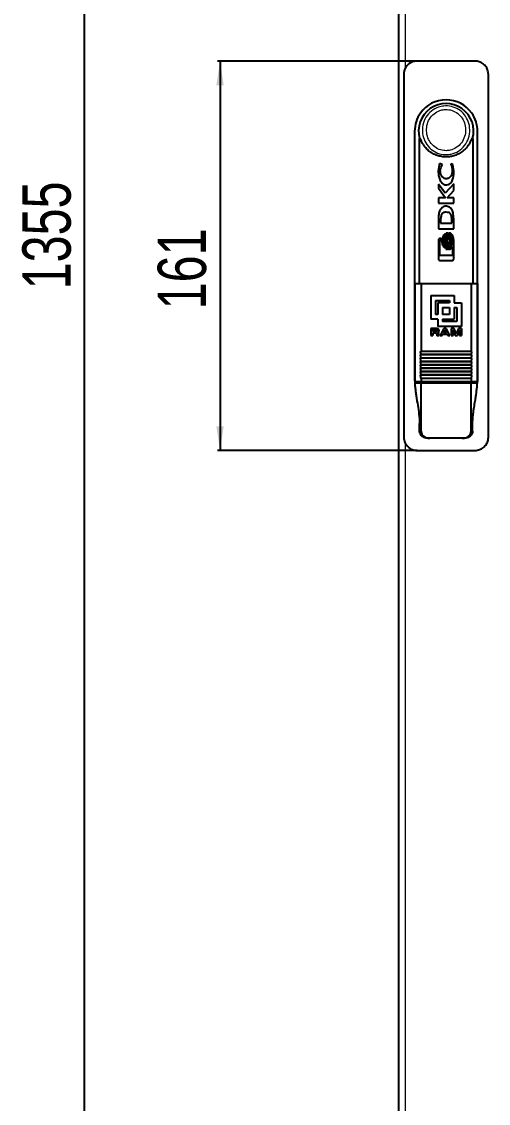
# Model space of a CAD drawing. Header units: millimetres. Extents: x -321 to 1498, y -588 to 1043.
# Drawn here: x -320.6 to -127.5, y -140.8 to 306.5 of the extents above; entities that cross this region are included whole.
import ezdxf

# ---------------------------------------------------------------- set-up
doc = ezdxf.new("R2010")
doc.units = ezdxf.units.MM
doc.layers.add('FORMAT', color=7, linetype='Continuous')
doc.styles.add('SLDTEXTSTYLE0', font='TXT', dxfattribs={"width": 0.75})
doc.dimstyles.new('SLDDIMSTYLE0', dxfattribs={"dimtxt": 20, "dimasz": 10, "dimexe": 0, "dimexo": 0.0625, "dimgap": 5, "dimtad": 2, "dimdec": 1, "dimrnd": 1e-09, "dimzin": 12, "dimdsep": 46, "dimtxsty": 'SLDTEXTSTYLE0', "dimsah": 1, "dimcen": 0.09, "dimadec": 0, "dimazin": 3, "dimtfac": 1, "dimtofl": 0, "dimtmove": 0, "dimatfit": 3, "dimfxl": 0, "dimfrac": 2, "dimtolj": 1, "dimtzin": 12, "dimarcsym": 0})

# ---------------------------------------------------------------- blocks, each defined once
blk = doc.blocks.new('_D_1')
at = {"layer": 'FORMAT'}
for p, q in [((-164.48, 887.22), (-295.48, 887.22)), ((-294.48, -467.78), (-294.48, 887.22)), ((-164.48, -467.78), (-295.48, -467.78))]:
    blk.add_line(p, q, dxfattribs=at)
for points in [[(-294.48, 887.22), (-296.02, 877.22), (-292.94, 877.22)], [(-294.48, -467.78), (-292.94, -457.78), (-296.02, -457.78)]]:
    blk.add_solid(points, dxfattribs=at)
at = {"layer": 'FORMAT', "insert": (-320.26, 195.82), "char_height": 20, "attachment_point": 1, "rotation": 90, "style": 'SLDTEXTSTYLE0'}
blk.add_mtext('1355', dxfattribs=at)
blk = doc.blocks.new('_D_2')
at = {"layer": 'FORMAT'}
for p, q in [((-156.98, 290.22), (-239.48, 290.22)), ((-238.48, 290.22), (-238.48, 129.22)), ((-156.98, 129.22), (-239.48, 129.22))]:
    blk.add_line(p, q, dxfattribs=at)
for points in [[(-238.48, 290.22), (-240.02, 280.22), (-236.94, 280.22)], [(-238.48, 129.22), (-236.94, 139.22), (-240.02, 139.22)]]:
    blk.add_solid(points, dxfattribs=at)
at = {"layer": 'FORMAT', "insert": (-264.26, 187.56), "char_height": 20, "attachment_point": 1, "rotation": 90, "style": 'SLDTEXTSTYLE0'}
blk.add_mtext('161', dxfattribs=at)

msp = doc.modelspace()

# ---------------------------------------------------------------- linework, layer by layer
at = {"color": 7, "linetype": 'Continuous', "lineweight": 25}
for p, q in [((-164.47, -467.78), (-164.47, 887.22)), ((-132.97, 290.22), (-156.97, 290.22)), ((-162.47, 284.72), (-162.47, 134.72)), ((-127.47, 134.72), (-127.47, 284.72)), ((-157.97, 261.22), (-157.97, 158.22)), ((-131.97, 158.22), (-131.97, 261.22)), ((-155.97, 198.22), (-155.97, 258.22)), ((-155.97, 258.22), (-155.97, 258.22)), ((-133.98, 258.22), (-133.97, 258.22)), ((-133.97, 258.22), (-133.97, 198.22)), ((-147.67, 247.9), (-148.2, 244.74)), ((-146.59, 247.52), (-147.67, 247.9)), ((-146.59, 247.23), (-146.59, 247.52)), ((-142.19, 247.5), (-142.99, 247.78)), ((-142.99, 247.78), (-142.99, 247.55)), ((-141.75, 244.72), (-142.19, 247.5)), ((-145.33, 235.56), (-148.12, 239.35)), ((-148.12, 239.35), (-148.12, 237.66)), ((-148.12, 237.66), (-145.16, 233.67)), ((-141.83, 239.44), (-145.33, 235.56)), ((-141.83, 236.7), (-141.83, 239.44)), ((-145.16, 233.67), (-148.12, 233.67)), ((-148.12, 233.67), (-148.12, 231.44)), ((-144.47, 233.67), (-141.83, 236.7)), ((-141.83, 233.67), (-144.47, 233.67)), ((-141.83, 231.44), (-141.83, 233.67)), ((-148.12, 231.44), (-141.83, 231.44)), ((-148.11, 225.04), (-148.11, 220.81)), ((-147.16, 225.7), (-147.24, 224.73)), ((-147.24, 224.73), (-147.24, 223.17)), ((-142.6, 223.17), (-142.6, 224.59)), ((-141.85, 225.86), (-142.03, 227.48)), ((-141.82, 224.86), (-141.85, 225.86)), ((-141.82, 224.84), (-141.82, 224.86)), ((-141.82, 224.82), (-141.82, 224.84)), ((-141.82, 220.81), (-141.82, 224.82)), ((-148.11, 220.81), (-141.82, 220.81)), ((-147.24, 223.17), (-142.6, 223.17)), ((-148.12, 216.22), (-148.12, 208.37)), ((-147.61, 209.84), (-147.61, 216.08)), ((-147.61, 216.08), (-147.03, 216.08)), ((-147.03, 216.87), (-147.46, 216.87)), ((-147.03, 216.08), (-147.03, 216.87)), ((-145.01, 218.58), (-145.24, 218.72)), ((-144.27, 219.1), (-144.95, 219.1)), ((-144.64, 218.17), (-144.87, 218.46)), ((-144.53, 215.8), (-144.26, 217.36)), ((-144.25, 214.23), (-144.53, 215.8)), ((-144.26, 217.36), (-144.49, 217.93)), ((-143.18, 219.1), (-143.88, 219.1)), ((-141.83, 208.37), (-141.83, 216.22)), ((-145.3, 212.91), (-145.03, 213.04)), ((-145.1, 212.44), (-144.43, 212.44)), ((-144.88, 213.16), (-144.64, 213.43)), ((-144.49, 213.67), (-144.25, 214.23)), ((-144.03, 212.44), (-143.33, 212.44)), ((-142.32, 213.52), (-142.32, 209.84)), ((-142.32, 209.84), (-147.61, 209.84)), ((-147.46, 207.72), (-142.49, 207.72)), ((-157.94, 198.22), (-157.94, 157.72)), ((-157.94, 198.22), (-155.32, 198.22)), ((-155.32, 198.22), (-134.63, 198.22)), ((-155.32, 198.22), (-155.32, 170.22)), ((-134.63, 198.22), (-134.63, 170.22)), ((-134.63, 198.22), (-132.01, 198.22)), ((-132.01, 198.22), (-132.01, 157.72)), ((-151.32, 193.22), (-141.56, 193.22)), ((-151.32, 193.22), (-151.32, 183.46)), ((-141.56, 193.22), (-141.56, 190.3)), ((-149.37, 191.27), (-149.37, 185.42)), ((-149.37, 191.27), (-143.51, 191.27)), ((-143.51, 190.3), (-148.39, 190.3)), ((-148.39, 190.3), (-148.39, 185.42)), ((-146.44, 188.34), (-146.44, 185.42)), ((-146.44, 188.34), (-143.51, 188.34)), ((-143.51, 191.27), (-143.51, 190.3)), ((-143.51, 188.34), (-143.51, 185.42)), ((-141.56, 190.3), (-138.63, 190.3)), ((-141.56, 188.34), (-141.56, 183.46)), ((-141.56, 188.34), (-140.58, 188.34)), ((-140.58, 188.34), (-140.58, 182.49)), ((-138.63, 190.3), (-138.63, 180.53)), ((-148.39, 183.46), (-151.32, 183.46)), ((-148.39, 185.42), (-149.37, 185.42)), ((-148.39, 183.46), (-148.39, 180.53)), ((-143.51, 185.42), (-146.44, 185.42)), ((-146.44, 183.46), (-146.44, 182.49)), ((-146.44, 183.46), (-141.56, 183.46)), ((-149.25, 179.66), (-151.31, 179.66)), ((-151.31, 179.66), (-151.31, 176.69)), ((-150.44, 179.17), (-150.44, 178.37)), ((-150.44, 179.17), (-149.37, 179.17)), ((-138.63, 180.53), (-148.39, 180.53)), ((-145.94, 179.66), (-147.47, 176.69)), ((-140.58, 182.49), (-146.44, 182.49)), ((-146.02, 177.8), (-145.42, 179.06)), ((-144.91, 179.66), (-145.94, 179.66)), ((-145.42, 179.06), (-144.82, 177.8)), ((-143.36, 176.69), (-144.91, 179.66)), ((-141.59, 179.66), (-142.9, 179.66)), ((-142.9, 179.66), (-142.9, 176.69)), ((-142.06, 179.09), (-142.06, 176.69)), ((-142.06, 179.09), (-141.19, 176.69)), ((-140.73, 177.4), (-141.59, 179.66)), ((-139.88, 179.66), (-140.73, 177.4)), ((-140.27, 176.69), (-139.4, 179.09)), ((-138.56, 179.66), (-139.88, 179.66)), ((-139.4, 179.09), (-139.4, 176.69)), ((-138.56, 179.66), (-138.56, 176.69)), ((-151.31, 176.69), (-150.44, 176.69)), ((-149.41, 178.37), (-150.44, 178.37)), ((-150.44, 177.87), (-150.44, 176.69)), ((-150.44, 177.87), (-149.51, 177.87)), ((-148.88, 177.39), (-148.86, 177.07)), ((-148.73, 176.69), (-147.77, 176.69)), ((-147.94, 177.13), (-147.96, 177.48)), ((-147.94, 177.13), (-147.94, 177.11)), ((-147.77, 176.78), (-147.77, 176.69)), ((-147.47, 176.69), (-146.54, 176.69)), ((-146.54, 176.69), (-146.25, 177.3)), ((-146.25, 177.3), (-144.58, 177.3)), ((-144.82, 177.8), (-146.02, 177.8)), ((-144.58, 177.3), (-144.29, 176.69)), ((-144.29, 176.69), (-143.36, 176.69)), ((-142.9, 176.69), (-142.06, 176.69)), ((-141.19, 176.69), (-140.27, 176.69)), ((-139.4, 176.69), (-138.56, 176.69)), ((-155.57, 170.12), (-155.37, 170.12)), ((-134.58, 170.12), (-155.37, 170.12)), ((-134.58, 170.12), (-134.37, 170.12)), ((-134.58, 168.72), (-155.37, 168.72)), ((-134.58, 167.32), (-155.37, 167.32)), ((-134.58, 165.92), (-155.37, 165.92)), ((-134.58, 164.52), (-155.37, 164.52)), ((-134.58, 163.12), (-155.37, 163.12)), ((-134.58, 161.72), (-155.37, 161.72)), ((-157.94, 157.72), (-155.32, 157.72)), ((-157.94, 157.22), (-155.32, 157.22)), ((-155.97, 157.22), (-155.97, 157.72)), ((-134.58, 160.32), (-155.37, 160.32)), ((-155.32, 159.02), (-155.32, 157.72)), ((-155.32, 157.72), (-134.63, 157.72)), ((-155.32, 137.22), (-155.32, 157.22)), ((-155.32, 157.22), (-134.63, 157.22)), ((-134.63, 159.02), (-134.63, 157.72)), ((-134.63, 157.72), (-132.01, 157.72)), ((-134.63, 137.22), (-134.63, 157.22)), ((-134.63, 157.22), (-132.01, 157.22)), ((-133.97, 157.72), (-133.97, 157.22)), ((-155.93, 137.22), (-155.93, 140.31)), ((-134.01, 137.22), (-134.01, 140.31)), ((-151.7, 134.22), (-152.64, 134.22)), ((-138.25, 134.22), (-151.7, 134.22)), ((-137.31, 134.22), (-138.25, 134.22)), ((-156.97, 129.22), (-132.97, 129.22))]:
    msp.add_line(p, q, dxfattribs=at)
at = {"color": 8, "linetype": 'Continuous', "lineweight": 18}
for p, q in [((-161.87, 884.62), (-161.87, 287.19)), ((-155.32, 170.22), (-134.63, 170.22)), ((-155.93, 137.22), (-155.32, 137.22)), ((-134.63, 137.22), (-134.01, 137.22)), ((-161.87, 132.24), (-161.87, -465.18))]:
    msp.add_line(p, q, dxfattribs=at)
at = {"color": 7, "linetype": 'Continuous', "lineweight": 25}
for centre, radius, start, end in [((-144.97, 261.22), 13, 35.3944, 144.6056), ((-144.97, 261.22), 13, 144.6056, 180), ((-144.97, 261.22), 11.4, 344.7449, 195.2575), ((-144.97, 261.22), 13, 0, 35.3944), ((-144.97, 158.22), 13, 180, 184.4117), ((-144.97, 158.22), 13, 355.5883, 0)]:
    msp.add_arc(centre, radius, start, end, dxfattribs=at)
for points, knots in [([(-156.97, 290.22), (-157.05, 290.22), (-157.28, 290.22), (-157.66, 290.19), (-158.12, 290.11), (-158.5, 290.01), (-158.91, 289.88), (-159.33, 289.7), (-159.81, 289.45), (-160.16, 289.21), (-160.56, 288.9), (-161, 288.5), (-161.39, 288.02), (-161.73, 287.5), (-162.02, 286.95), (-162.23, 286.37), (-162.37, 285.84), (-162.45, 285.33), (-162.47, 284.93), (-162.47, 284.72)], [0, 0, 0, 0, 0.026424, 0.079552, 0.133251, 0.187532, 0.214832, 0.284406, 0.346388, 0.402337, 0.429637, 0.5244, 0.60697, 0.644371, 0.739133, 0.821703, 0.859104, 0.929309, 1, 1, 1, 1]), ([(-127.47, 284.72), (-127.49, 285.03), (-127.52, 285.65), (-127.76, 286.54), (-128.14, 287.4), (-128.65, 288.17), (-129.3, 288.85), (-130.04, 289.4), (-130.87, 289.83), (-131.65, 290.08), (-132.36, 290.2), (-132.77, 290.22), (-132.97, 290.22)], [0, 0, 0, 0, 0.105841, 0.214751, 0.320592, 0.429503, 0.535345, 0.644257, 0.7501, 0.859012, 0.929074, 1, 1, 1, 1]), ([(-133.98, 258.22), (-134.01, 258.13), (-134.08, 257.95), (-134.22, 257.92), (-134.34, 257.94), (-134.39, 258.01), (-134.41, 258), (-134.44, 257.96), (-134.52, 257.82), (-134.69, 257.45), (-134.94, 256.86), (-135.39, 255.97), (-136.08, 254.92), (-137.13, 253.71), (-138.45, 252.6), (-140.03, 251.68), (-141.76, 251.01), (-143.58, 250.63), (-145.47, 250.56), (-147.34, 250.79), (-149.16, 251.34), (-150.84, 252.17), (-152.37, 253.29), (-153.52, 254.48), (-154.37, 255.66), (-154.87, 256.56), (-155.2, 257.31), (-155.38, 257.72), (-155.49, 257.93), (-155.52, 257.98), (-155.54, 258.01), (-155.57, 257.99), (-155.66, 257.92), (-155.78, 257.91), (-155.9, 258.01), (-155.95, 258.15), (-155.97, 258.22)], [0, 0, 0, 0, 0.029866, 0.060771, 0.080581, 0.084244, 0.085862, 0.08847, 0.091879, 0.103764, 0.126235, 0.148889, 0.193609, 0.239219, 0.292874, 0.34803, 0.402686, 0.458886, 0.514249, 0.571205, 0.626758, 0.683939, 0.739166, 0.796042, 0.832708, 0.869862, 0.888172, 0.906854, 0.910284, 0.912985, 0.914825, 0.916689, 0.924521, 0.95598, 0.977796, 1, 1, 1, 1]), ([(-147.38, 244.8), (-147.35, 245.24), (-147.28, 246.11), (-146.82, 246.86), (-146.59, 247.23)], [0, 0, 0, 0, 0.500963, 1, 1, 1, 1]), ([(-142.99, 247.55), (-142.82, 247.1), (-142.49, 246.22), (-142.45, 245.27), (-142.43, 244.8)], [0, 0, 0, 0, 0.500084, 1, 1, 1, 1]), ([(-148.2, 244.74), (-148.17, 244.15), (-148.12, 242.97), (-147.62, 241.26), (-146.88, 239.95), (-146.05, 239.3), (-145.5, 239.07), (-145.2, 239.05), (-145.05, 239.03)], [0, 0, 0, 0, 0.250282, 0.499393, 0.748791, 0.874699, 0.937286, 1, 1, 1, 1]), ([(-144.9, 241.54), (-145.09, 241.56), (-145.47, 241.59), (-145.98, 241.85), (-146.42, 242.2), (-146.9, 242.79), (-147.29, 243.67), (-147.35, 244.42), (-147.38, 244.8)], [0, 0, 0, 0, 0.124416, 0.248357, 0.373982, 0.500169, 0.7494, 1, 1, 1, 1]), ([(-145.05, 239.03), (-144.75, 239.06), (-144.13, 239.12), (-143.31, 239.58), (-142.69, 240.28), (-142.14, 241.38), (-141.8, 242.89), (-141.77, 244.11), (-141.75, 244.72)], [0, 0, 0, 0, 0.125262, 0.250124, 0.375384, 0.500707, 0.750322, 1, 1, 1, 1]), ([(-142.43, 244.8), (-142.46, 244.42), (-142.51, 243.67), (-142.91, 242.8), (-143.38, 242.21), (-143.82, 241.85), (-144.34, 241.59), (-144.71, 241.56), (-144.9, 241.54)], [0, 0, 0, 0, 0.249965, 0.497821, 0.623014, 0.748581, 0.874284, 1, 1, 1, 1]), ([(-147.46, 228.57), (-147.59, 228.3), (-147.85, 227.75), (-148.06, 226.55), (-148.09, 225.64), (-148.11, 225.04)], [0, 0, 0, 0, 0.249362, 0.499672, 1, 1, 1, 1]), ([(-142.03, 227.48), (-142.12, 227.78), (-142.3, 228.38), (-142.81, 229.17), (-143.5, 229.81), (-144.36, 230.21), (-145.31, 230.26), (-146.2, 229.94), (-146.94, 229.35), (-147.29, 228.83), (-147.46, 228.57)], [0, 0, 0, 0, 0.125557, 0.25014, 0.375477, 0.500068, 0.624419, 0.749377, 0.874071, 1, 1, 1, 1]), ([(-144.95, 227.72), (-145.24, 227.71), (-145.66, 227.7), (-146.2, 227.52), (-146.56, 227.28), (-146.8, 226.92), (-147.02, 226.4), (-147.1, 225.98), (-147.16, 225.7)], [0, 0, 0, 0, 0.249432, 0.37514, 0.499356, 0.623458, 0.749245, 1, 1, 1, 1]), ([(-142.6, 224.59), (-142.61, 224.97), (-142.63, 225.72), (-142.83, 226.67), (-143.31, 227.27), (-143.98, 227.67), (-144.57, 227.7), (-144.95, 227.72)], [0, 0, 0, 0, 0.248427, 0.497372, 0.622903, 0.74851, 1, 1, 1, 1]), ([(-147.46, 216.87), (-147.54, 216.86), (-147.72, 216.84), (-147.93, 216.69), (-148.06, 216.51), (-148.11, 216.35), (-148.12, 216.26), (-148.12, 216.22)], [0, 0, 0, 0, 0.249445, 0.498999, 0.74851, 0.873859, 1, 1, 1, 1]), ([(-145.24, 218.72), (-145.37, 218.66), (-145.63, 218.53), (-146.04, 218.12), (-146.4, 217.49), (-146.65, 216.66), (-146.68, 216.09), (-146.69, 215.8)], [0, 0, 0, 0, 0.1246, 0.248977, 0.500405, 0.749333, 1, 1, 1, 1]), ([(-146.69, 215.8), (-146.68, 215.52), (-146.65, 214.96), (-146.41, 214.14), (-146.07, 213.52), (-145.67, 213.1), (-145.42, 212.97), (-145.3, 212.91)], [0, 0, 0, 0, 0.2487307, 0.4973773, 0.750528, 0.8752331, 1, 1, 1, 1]), ([(-146.18, 215.8), (-146.13, 216.32), (-146.06, 217.1), (-145.61, 218.06), (-145.21, 218.4), (-145.01, 218.58)], [0, 0, 0, 0, 0.4989654, 0.749922, 1, 1, 1, 1]), ([(-145.03, 213.04), (-145.23, 213.21), (-145.62, 213.56), (-146.06, 214.51), (-146.13, 215.29), (-146.18, 215.8)], [0, 0, 0, 0, 0.249575, 0.500842, 1, 1, 1, 1]), ([(-144.87, 218.46), (-145.04, 218.28), (-145.38, 217.92), (-145.77, 217.02), (-145.84, 216.29), (-145.88, 215.8)], [0, 0, 0, 0, 0.2501927, 0.5001584, 1, 1, 1, 1]), ([(-145.88, 215.8), (-145.84, 215.32), (-145.77, 214.59), (-145.38, 213.69), (-145.05, 213.33), (-144.88, 213.16)], [0, 0, 0, 0, 0.499584, 0.749527, 1, 1, 1, 1]), ([(-145.37, 215.8), (-145.34, 216.22), (-145.3, 216.86), (-145, 217.66), (-144.76, 218), (-144.64, 218.17)], [0, 0, 0, 0, 0.50146, 0.750257, 1, 1, 1, 1]), ([(-144.64, 213.43), (-144.76, 213.6), (-145, 213.95), (-145.29, 214.75), (-145.34, 215.38), (-145.37, 215.8)], [0, 0, 0, 0, 0.2508953, 0.500775, 1, 1, 1, 1]), ([(-143.6, 215.8), (-143.65, 215.16), (-143.73, 214.18), (-144.24, 213.17), (-144.66, 212.66), (-144.95, 212.51), (-145.1, 212.44)], [0, 0, 0, 0, 0.497146, 0.748374, 0.87465, 1, 1, 1, 1]), ([(-144.49, 217.93), (-144.66, 217.59), (-144.99, 216.92), (-145.03, 216.18), (-145.04, 215.8)], [0, 0, 0, 0, 0.498433, 1, 1, 1, 1]), ([(-145.04, 215.8), (-145.03, 215.43), (-144.99, 214.68), (-144.65, 214.01), (-144.49, 213.67)], [0, 0, 0, 0, 0.501471, 1, 1, 1, 1]), ([(-144.95, 219.1), (-144.82, 219.01), (-144.56, 218.84), (-144.19, 218.33), (-143.72, 217.35), (-143.65, 216.42), (-143.6, 215.8)], [0, 0, 0, 0, 0.1256783, 0.2511395, 0.5015899, 1, 1, 1, 1]), ([(-144.43, 212.44), (-144.28, 212.51), (-143.99, 212.66), (-143.57, 213.16), (-143.06, 214.18), (-142.98, 215.15), (-142.93, 215.8)], [0, 0, 0, 0, 0.125292, 0.251009, 0.501049, 1, 1, 1, 1]), ([(-142.93, 215.8), (-142.98, 216.42), (-143.05, 217.35), (-143.51, 218.33), (-143.89, 218.83), (-144.14, 219.01), (-144.27, 219.1)], [0, 0, 0, 0, 0.496168, 0.747703, 0.874111, 1, 1, 1, 1]), ([(-142.54, 215.8), (-142.59, 215.16), (-142.66, 214.18), (-143.18, 213.17), (-143.6, 212.66), (-143.89, 212.51), (-144.03, 212.44)], [0, 0, 0, 0, 0.497154, 0.74838, 0.874653, 1, 1, 1, 1]), ([(-143.88, 219.1), (-143.75, 219.01), (-143.49, 218.84), (-143.12, 218.34), (-142.65, 217.35), (-142.58, 216.42), (-142.54, 215.8)], [0, 0, 0, 0, 0.125677, 0.251137, 0.501585, 1, 1, 1, 1]), ([(-141.83, 216.22), (-141.85, 216.49), (-141.9, 217.04), (-142.19, 217.81), (-142.52, 218.41), (-142.84, 218.86), (-143.07, 219.02), (-143.18, 219.1)], [0, 0, 0, 0, 0.249822, 0.49931, 0.748741, 0.874879, 1, 1, 1, 1]), ([(-143.33, 212.44), (-143.22, 212.49), (-142.99, 212.6), (-142.62, 212.96), (-142.44, 213.29), (-142.32, 213.52)], [0, 0, 0, 0, 0.248111, 0.495863, 1, 1, 1, 1]), ([(-148.12, 208.37), (-148.12, 208.33), (-148.11, 208.25), (-148.06, 208.08), (-147.94, 207.9), (-147.72, 207.75), (-147.54, 207.73), (-147.46, 207.72)], [0, 0, 0, 0, 0.125388, 0.250591, 0.500192, 0.749805, 1, 1, 1, 1]), ([(-142.49, 207.72), (-142.4, 207.73), (-142.23, 207.75), (-142.01, 207.9), (-141.89, 208.08), (-141.84, 208.24), (-141.83, 208.33), (-141.83, 208.37)], [0, 0, 0, 0, 0.249437, 0.498997, 0.748516, 0.87386, 1, 1, 1, 1]), ([(-149.37, 179.17), (-149.24, 179.16), (-149.05, 179.15), (-148.85, 179.05), (-148.77, 178.96), (-148.73, 178.86), (-148.73, 178.8), (-148.73, 178.77)], [0, 0, 0, 0, 0.464779, 0.639498, 0.766783, 0.894486, 1, 1, 1, 1]), ([(-147.85, 178.83), (-147.86, 178.92), (-147.87, 179.08), (-147.98, 179.29), (-148.17, 179.46), (-148.6, 179.64), (-148.98, 179.65), (-149.25, 179.66)], [0, 0, 0, 0, 0.149141, 0.264134, 0.378852, 0.560232, 1, 1, 1, 1]), ([(-149.51, 177.87), (-149.4, 177.87), (-149.24, 177.87), (-149.07, 177.81), (-148.98, 177.74), (-148.92, 177.64), (-148.89, 177.52), (-148.88, 177.43), (-148.88, 177.39)], [0, 0, 0, 0, 0.362307, 0.499762, 0.603895, 0.707751, 0.888159, 1, 1, 1, 1]), ([(-148.73, 178.77), (-148.73, 178.72), (-148.73, 178.65), (-148.79, 178.54), (-148.88, 178.46), (-149.09, 178.38), (-149.27, 178.37), (-149.41, 178.37)], [0, 0, 0, 0, 0.144848, 0.259554, 0.374146, 0.548842, 1, 1, 1, 1]), ([(-148.86, 177.07), (-148.86, 177.04), (-148.85, 176.97), (-148.83, 176.85), (-148.78, 176.75), (-148.74, 176.7), (-148.73, 176.69)], [0, 0, 0, 0, 0.2561394, 0.5126978, 0.9190221, 1, 1, 1, 1]), ([(-148.49, 178.13), (-148.38, 178.16), (-148.19, 178.21), (-147.99, 178.39), (-147.88, 178.58), (-147.85, 178.73), (-147.85, 178.81), (-147.85, 178.83)], [0, 0, 0, 0, 0.331473, 0.546481, 0.762526, 0.960277, 1, 1, 1, 1]), ([(-147.96, 177.48), (-147.97, 177.59), (-147.99, 177.75), (-148.1, 177.94), (-148.26, 178.06), (-148.4, 178.11), (-148.49, 178.13)], [0, 0, 0, 0, 0.336422, 0.52346, 0.710673, 1, 1, 1, 1]), ([(-147.77, 176.78), (-147.8, 176.8), (-147.85, 176.82), (-147.91, 176.9), (-147.94, 177), (-147.94, 177.08), (-147.94, 177.11)], [0, 0, 0, 0, 0.20263, 0.420406, 0.728008, 1, 1, 1, 1]), ([(-155.32, 168.82), (-155.36, 169.04), (-155.43, 169.36), (-155.51, 169.8), (-155.55, 170.02), (-155.57, 170.12)], [0, 0, 0, 0, 0.499993, 0.749996, 1, 1, 1, 1]), ([(-155.37, 170.12), (-155.36, 170.13), (-155.35, 170.13), (-155.33, 170.15), (-155.32, 170.18), (-155.32, 170.21), (-155.32, 170.22), (-155.32, 170.22)], [0, 0, 0, 0, 0.295691, 0.568687, 0.759853, 0.951912, 1, 1, 1, 1]), ([(-134.63, 170.22), (-134.63, 170.21), (-134.63, 170.19), (-134.62, 170.17), (-134.61, 170.14), (-134.6, 170.13), (-134.58, 170.12), (-134.58, 170.12)], [0, 0, 0, 0, 0.1717087, 0.3429843, 0.5250053, 0.735802, 1, 1, 1, 1]), ([(-134.37, 170.12), (-134.39, 170.02), (-134.45, 169.74), (-134.53, 169.31), (-134.6, 168.99), (-134.63, 168.82)], [0, 0, 0, 0, 0.249996, 0.624995, 1, 1, 1, 1]), ([(-155.32, 167.42), (-155.36, 167.64), (-155.43, 167.96), (-155.51, 168.4), (-155.55, 168.62), (-155.57, 168.72)], [0, 0, 0, 0, 0.499993, 0.749996, 1, 1, 1, 1]), ([(-155.32, 166.02), (-155.36, 166.24), (-155.43, 166.56), (-155.51, 167), (-155.55, 167.22), (-155.57, 167.32)], [0, 0, 0, 0, 0.499993, 0.749996, 1, 1, 1, 1]), ([(-155.32, 164.62), (-155.36, 164.84), (-155.43, 165.16), (-155.51, 165.6), (-155.55, 165.82), (-155.57, 165.92)], [0, 0, 0, 0, 0.499993, 0.749996, 1, 1, 1, 1]), ([(-155.37, 168.72), (-155.36, 168.73), (-155.35, 168.73), (-155.33, 168.75), (-155.32, 168.78), (-155.32, 168.81), (-155.32, 168.82), (-155.32, 168.82)], [0, 0, 0, 0, 0.295691, 0.568687, 0.759853, 0.951912, 1, 1, 1, 1]), ([(-155.37, 167.32), (-155.36, 167.33), (-155.35, 167.33), (-155.33, 167.35), (-155.32, 167.38), (-155.32, 167.41), (-155.32, 167.42), (-155.32, 167.42)], [0, 0, 0, 0, 0.2956914, 0.5686867, 0.7598531, 0.9519121, 1, 1, 1, 1]), ([(-155.37, 165.92), (-155.36, 165.93), (-155.35, 165.93), (-155.33, 165.95), (-155.32, 165.98), (-155.32, 166.01), (-155.32, 166.02), (-155.32, 166.02)], [0, 0, 0, 0, 0.2956914, 0.5686867, 0.7598531, 0.9519121, 1, 1, 1, 1]), ([(-134.63, 168.82), (-136.56, 168.82), (-140.41, 168.82), (-147.33, 168.82), (-152.29, 168.82), (-155.32, 168.82)], [0, 0, 0, 0, 0.280051, 0.560047, 1, 1, 1, 1]), ([(-134.63, 167.42), (-136.56, 167.42), (-140.41, 167.42), (-147.33, 167.42), (-152.29, 167.42), (-155.32, 167.42)], [0, 0, 0, 0, 0.280051, 0.560047, 1, 1, 1, 1]), ([(-134.63, 166.02), (-136.56, 166.02), (-140.41, 166.02), (-147.33, 166.02), (-152.29, 166.02), (-155.32, 166.02)], [0, 0, 0, 0, 0.280051, 0.560047, 1, 1, 1, 1]), ([(-134.63, 168.82), (-134.63, 168.81), (-134.63, 168.79), (-134.62, 168.77), (-134.61, 168.74), (-134.6, 168.73), (-134.58, 168.72), (-134.58, 168.72)], [0, 0, 0, 0, 0.171709, 0.342984, 0.525005, 0.735802, 1, 1, 1, 1]), ([(-134.37, 168.72), (-134.39, 168.62), (-134.45, 168.34), (-134.53, 167.91), (-134.6, 167.59), (-134.63, 167.42)], [0, 0, 0, 0, 0.249996, 0.624995, 1, 1, 1, 1]), ([(-134.63, 167.42), (-134.63, 167.41), (-134.63, 167.39), (-134.62, 167.37), (-134.61, 167.34), (-134.6, 167.33), (-134.58, 167.32), (-134.58, 167.32)], [0, 0, 0, 0, 0.1717087, 0.3429843, 0.5250053, 0.735802, 1, 1, 1, 1]), ([(-134.37, 167.32), (-134.39, 167.22), (-134.45, 166.94), (-134.53, 166.51), (-134.6, 166.19), (-134.63, 166.02)], [0, 0, 0, 0, 0.249996, 0.624995, 1, 1, 1, 1]), ([(-134.63, 166.02), (-134.63, 166.01), (-134.63, 165.99), (-134.62, 165.97), (-134.61, 165.94), (-134.6, 165.93), (-134.58, 165.92), (-134.58, 165.92)], [0, 0, 0, 0, 0.171709, 0.342984, 0.525005, 0.735802, 1, 1, 1, 1]), ([(-134.37, 165.92), (-134.39, 165.82), (-134.45, 165.54), (-134.53, 165.11), (-134.6, 164.79), (-134.63, 164.62)], [0, 0, 0, 0, 0.249996, 0.6249953, 1, 1, 1, 1]), ([(-155.32, 163.22), (-155.36, 163.44), (-155.43, 163.76), (-155.51, 164.2), (-155.55, 164.42), (-155.57, 164.52)], [0, 0, 0, 0, 0.4999933, 0.7499958, 1, 1, 1, 1]), ([(-155.32, 161.82), (-155.36, 162.04), (-155.43, 162.36), (-155.51, 162.8), (-155.55, 163.02), (-155.57, 163.12)], [0, 0, 0, 0, 0.499993, 0.749996, 1, 1, 1, 1]), ([(-155.32, 160.42), (-155.36, 160.64), (-155.43, 160.96), (-155.51, 161.4), (-155.55, 161.62), (-155.57, 161.72)], [0, 0, 0, 0, 0.499993, 0.749996, 1, 1, 1, 1]), ([(-155.37, 164.52), (-155.36, 164.53), (-155.35, 164.53), (-155.33, 164.55), (-155.32, 164.58), (-155.32, 164.61), (-155.32, 164.62), (-155.32, 164.62)], [0, 0, 0, 0, 0.295691, 0.568687, 0.759853, 0.951912, 1, 1, 1, 1]), ([(-155.37, 163.12), (-155.36, 163.13), (-155.35, 163.13), (-155.33, 163.15), (-155.32, 163.18), (-155.32, 163.21), (-155.32, 163.22), (-155.32, 163.22)], [0, 0, 0, 0, 0.295691, 0.568687, 0.759853, 0.951912, 1, 1, 1, 1]), ([(-155.37, 161.72), (-155.36, 161.73), (-155.35, 161.73), (-155.33, 161.75), (-155.32, 161.78), (-155.32, 161.81), (-155.32, 161.82), (-155.32, 161.82)], [0, 0, 0, 0, 0.295691, 0.568687, 0.759853, 0.951912, 1, 1, 1, 1]), ([(-134.63, 164.62), (-136.56, 164.62), (-140.41, 164.62), (-147.33, 164.62), (-152.29, 164.62), (-155.32, 164.62)], [0, 0, 0, 0, 0.280051, 0.560047, 1, 1, 1, 1]), ([(-134.63, 163.22), (-136.56, 163.22), (-140.41, 163.22), (-147.33, 163.22), (-152.29, 163.22), (-155.32, 163.22)], [0, 0, 0, 0, 0.2800507, 0.5600468, 1, 1, 1, 1]), ([(-134.63, 161.82), (-136.56, 161.82), (-140.41, 161.82), (-147.33, 161.82), (-152.29, 161.82), (-155.32, 161.82)], [0, 0, 0, 0, 0.280051, 0.560047, 1, 1, 1, 1]), ([(-134.63, 164.62), (-134.63, 164.61), (-134.63, 164.59), (-134.62, 164.57), (-134.61, 164.54), (-134.6, 164.53), (-134.58, 164.52), (-134.58, 164.52)], [0, 0, 0, 0, 0.171709, 0.342984, 0.525005, 0.735802, 1, 1, 1, 1]), ([(-134.37, 164.52), (-134.39, 164.42), (-134.45, 164.14), (-134.53, 163.71), (-134.6, 163.39), (-134.63, 163.22)], [0, 0, 0, 0, 0.249996, 0.624995, 1, 1, 1, 1]), ([(-134.63, 163.22), (-134.63, 163.21), (-134.63, 163.19), (-134.62, 163.17), (-134.61, 163.14), (-134.6, 163.13), (-134.58, 163.12), (-134.58, 163.12)], [0, 0, 0, 0, 0.171709, 0.342984, 0.525005, 0.735802, 1, 1, 1, 1]), ([(-134.37, 163.12), (-134.39, 163.02), (-134.45, 162.74), (-134.53, 162.31), (-134.6, 161.99), (-134.63, 161.82)], [0, 0, 0, 0, 0.249996, 0.624995, 1, 1, 1, 1]), ([(-134.63, 161.82), (-134.63, 161.81), (-134.63, 161.79), (-134.62, 161.77), (-134.61, 161.74), (-134.6, 161.73), (-134.58, 161.72), (-134.58, 161.72)], [0, 0, 0, 0, 0.171709, 0.342984, 0.525005, 0.735802, 1, 1, 1, 1]), ([(-134.37, 161.72), (-134.39, 161.62), (-134.45, 161.34), (-134.53, 160.91), (-134.6, 160.59), (-134.63, 160.42)], [0, 0, 0, 0, 0.249996, 0.624995, 1, 1, 1, 1]), ([(-157.94, 157.22), (-157.89, 156.59), (-157.8, 155.33), (-157.58, 153.48), (-157.31, 151.6), (-157.11, 150.32), (-157, 149.68)], [0, 0, 0, 0, 0.249645, 0.499697, 0.749684, 1, 1, 1, 1]), ([(-155.32, 159.02), (-155.36, 159.24), (-155.43, 159.56), (-155.51, 160), (-155.55, 160.22), (-155.57, 160.32)], [0, 0, 0, 0, 0.499993, 0.749996, 1, 1, 1, 1]), ([(-155.37, 160.32), (-155.36, 160.33), (-155.35, 160.33), (-155.33, 160.35), (-155.32, 160.38), (-155.32, 160.41), (-155.32, 160.42), (-155.32, 160.42)], [0, 0, 0, 0, 0.295691, 0.568687, 0.759853, 0.951912, 1, 1, 1, 1]), ([(-134.63, 160.42), (-136.56, 160.42), (-140.41, 160.42), (-147.33, 160.42), (-152.29, 160.42), (-155.32, 160.42)], [0, 0, 0, 0, 0.280051, 0.560047, 1, 1, 1, 1]), ([(-134.63, 159.02), (-136.56, 159.02), (-140.41, 159.02), (-147.33, 159.02), (-152.29, 159.02), (-155.32, 159.02)], [0, 0, 0, 0, 0.280051, 0.560047, 1, 1, 1, 1]), ([(-134.63, 160.42), (-134.63, 160.41), (-134.63, 160.39), (-134.62, 160.37), (-134.61, 160.34), (-134.6, 160.33), (-134.58, 160.32), (-134.58, 160.32)], [0, 0, 0, 0, 0.171709, 0.342984, 0.525005, 0.735802, 1, 1, 1, 1]), ([(-134.37, 160.32), (-134.39, 160.22), (-134.45, 159.94), (-134.53, 159.51), (-134.6, 159.19), (-134.63, 159.02)], [0, 0, 0, 0, 0.249996, 0.624995, 1, 1, 1, 1]), ([(-132.94, 149.68), (-132.84, 150.32), (-132.63, 151.6), (-132.37, 153.47), (-132.15, 155.33), (-132.05, 156.59), (-132.01, 157.22)], [0, 0, 0, 0, 0.249412, 0.4992255, 0.7495239, 1, 1, 1, 1]), ([(-157, 149.68), (-156.81, 148.51), (-156.42, 146.13), (-155.99, 142.93), (-155.95, 140.93), (-155.93, 140.31)], [0, 0, 0, 0, 0.401015, 0.812371, 1, 1, 1, 1]), ([(-134.01, 140.31), (-134, 140.98), (-133.97, 142.34), (-133.73, 144.61), (-133.37, 147.08), (-133.09, 148.81), (-132.94, 149.68)], [0, 0, 0, 0, 0.200882, 0.40717, 0.701581, 1, 1, 1, 1]), ([(-162.47, 134.72), (-162.47, 134.65), (-162.47, 134.42), (-162.44, 134.04), (-162.36, 133.58), (-162.26, 133.2), (-162.1, 132.72), (-161.87, 132.18), (-161.54, 131.65), (-161.17, 131.15), (-160.75, 130.7), (-160.27, 130.31), (-159.81, 130.01), (-159.39, 129.77), (-158.89, 129.56), (-158.49, 129.43), (-158.06, 129.33), (-157.58, 129.24), (-157.18, 129.23), (-156.97, 129.22)], [0, 0, 0, 0, 0.026423, 0.079551, 0.133249, 0.187529, 0.214828, 0.309589, 0.392157, 0.429558, 0.524319, 0.606889, 0.64429, 0.713864, 0.775846, 0.831795, 0.859095, 0.929305, 1, 1, 1, 1]), ([(-152.64, 134.22), (-153.04, 134.26), (-153.85, 134.34), (-154.9, 134.94), (-155.63, 135.81), (-155.91, 136.63), (-155.93, 137.1), (-155.93, 137.22)], [0, 0, 0, 0, 0.244194, 0.488981, 0.716656, 0.923156, 1, 1, 1, 1]), ([(-155.32, 137.22), (-155.29, 136.93), (-155.22, 136.34), (-154.76, 135.54), (-154.05, 134.87), (-153.06, 134.38), (-152.22, 134.23), (-151.75, 134.22), (-151.7, 134.22)], [0, 0, 0, 0, 0.169896, 0.33938, 0.519039, 0.726848, 0.970472, 1, 1, 1, 1]), ([(-138.25, 134.22), (-137.74, 134.27), (-136.82, 134.36), (-135.71, 135), (-134.98, 135.81), (-134.66, 136.6), (-134.64, 137.08), (-134.63, 137.22)], [0, 0, 0, 0, 0.292704, 0.526599, 0.722431, 0.919267, 1, 1, 1, 1]), ([(-134.01, 137.22), (-134.05, 136.91), (-134.11, 136.27), (-134.6, 135.42), (-135.34, 134.75), (-136.28, 134.31), (-136.97, 134.25), (-137.31, 134.22)], [0, 0, 0, 0, 0.1918411, 0.383469, 0.5809611, 0.7934617, 1, 1, 1, 1]), ([(-132.97, 129.22), (-132.67, 129.24), (-132.05, 129.27), (-131.15, 129.51), (-130.3, 129.89), (-129.53, 130.4), (-128.85, 131.05), (-128.29, 131.79), (-127.86, 132.62), (-127.62, 133.4), (-127.49, 134.11), (-127.48, 134.52), (-127.47, 134.72)], [0, 0, 0, 0, 0.105843, 0.214755, 0.320598, 0.429511, 0.535354, 0.644266, 0.750109, 0.859021, 0.929078, 1, 1, 1, 1])]:
    msp.add_open_spline(points, degree=3, knots=knots, dxfattribs=at)
at = {"color": 8, "linetype": 'Continuous', "lineweight": 18}
for points, knots in [([(-144.97, 251.53), (-145.37, 251.54), (-146.83, 251.6), (-149.31, 252.37), (-151.97, 254.3), (-153.91, 257.04), (-154.89, 260.34), (-154.75, 263.83), (-153.46, 267.1), (-151.16, 269.71), (-148.49, 271.17), (-145.63, 271.8), (-142.71, 271.61), (-139.7, 270.34), (-137.24, 268.14), (-135.6, 265.21), (-134.97, 261.81), (-135.5, 258.34), (-137.15, 255.21), (-139.72, 252.88), (-142.49, 251.69), (-144.29, 251.57), (-144.97, 251.53)], [0, 0, 0, 0, 0.01915, 0.070299, 0.121827, 0.174622, 0.228963, 0.28448, 0.340377, 0.39571, 0.449678, 0.484245, 0.535714, 0.587166, 0.639036, 0.692345, 0.747141, 0.802884, 0.858699, 0.913653, 0.967076, 1, 1, 1, 1]), ([(-144.97, 253.16), (-144.41, 253.2), (-142.92, 253.3), (-140.63, 254.31), (-138.51, 256.29), (-137.16, 258.93), (-136.73, 261.86), (-137.24, 264.73), (-138.59, 267.2), (-140.62, 269.07), (-143.11, 270.15), (-145.51, 270.3), (-147.88, 269.77), (-150.08, 268.53), (-151.98, 266.32), (-153.04, 263.56), (-153.15, 260.61), (-152.34, 257.83), (-150.75, 255.51), (-148.56, 253.88), (-146.51, 253.22), (-145.3, 253.17), (-144.97, 253.16)], [0, 0, 0, 0, 0.032506, 0.085412, 0.140305, 0.196499, 0.252896, 0.308321, 0.361968, 0.413756, 0.464741, 0.515546, 0.549704, 0.603293, 0.658705, 0.7151, 0.771298, 0.826196, 0.879196, 0.930504, 0.981097, 1, 1, 1, 1])]:
    msp.add_open_spline(points, degree=3, knots=knots, dxfattribs=at)

# ---------------------------------------------------------------- dimensions: what is measured, and where the dimension line sits
at = {"layer": 'FORMAT'}
for base, p1, p2, picture, middle in [((-294.48, 887.22), (-164.47, -467.78), (-164.47, 887.22), '_D_1', (-294.48, 225.38)), ((-238.48, 129.22), (-156.97, 290.22), (-156.97, 129.22), '_D_2', (-238.48, 209.72))]:
    dim = msp.add_linear_dim(base=base, p1=p1, p2=p2, angle=90, dimstyle='SLDDIMSTYLE0', dxfattribs=at)
    dim.commit()
    dim.dimension.update_dxf_attribs({"geometry": picture, "text_midpoint": middle, "dimtype": 160})

doc.saveas('drawing.dxf')
